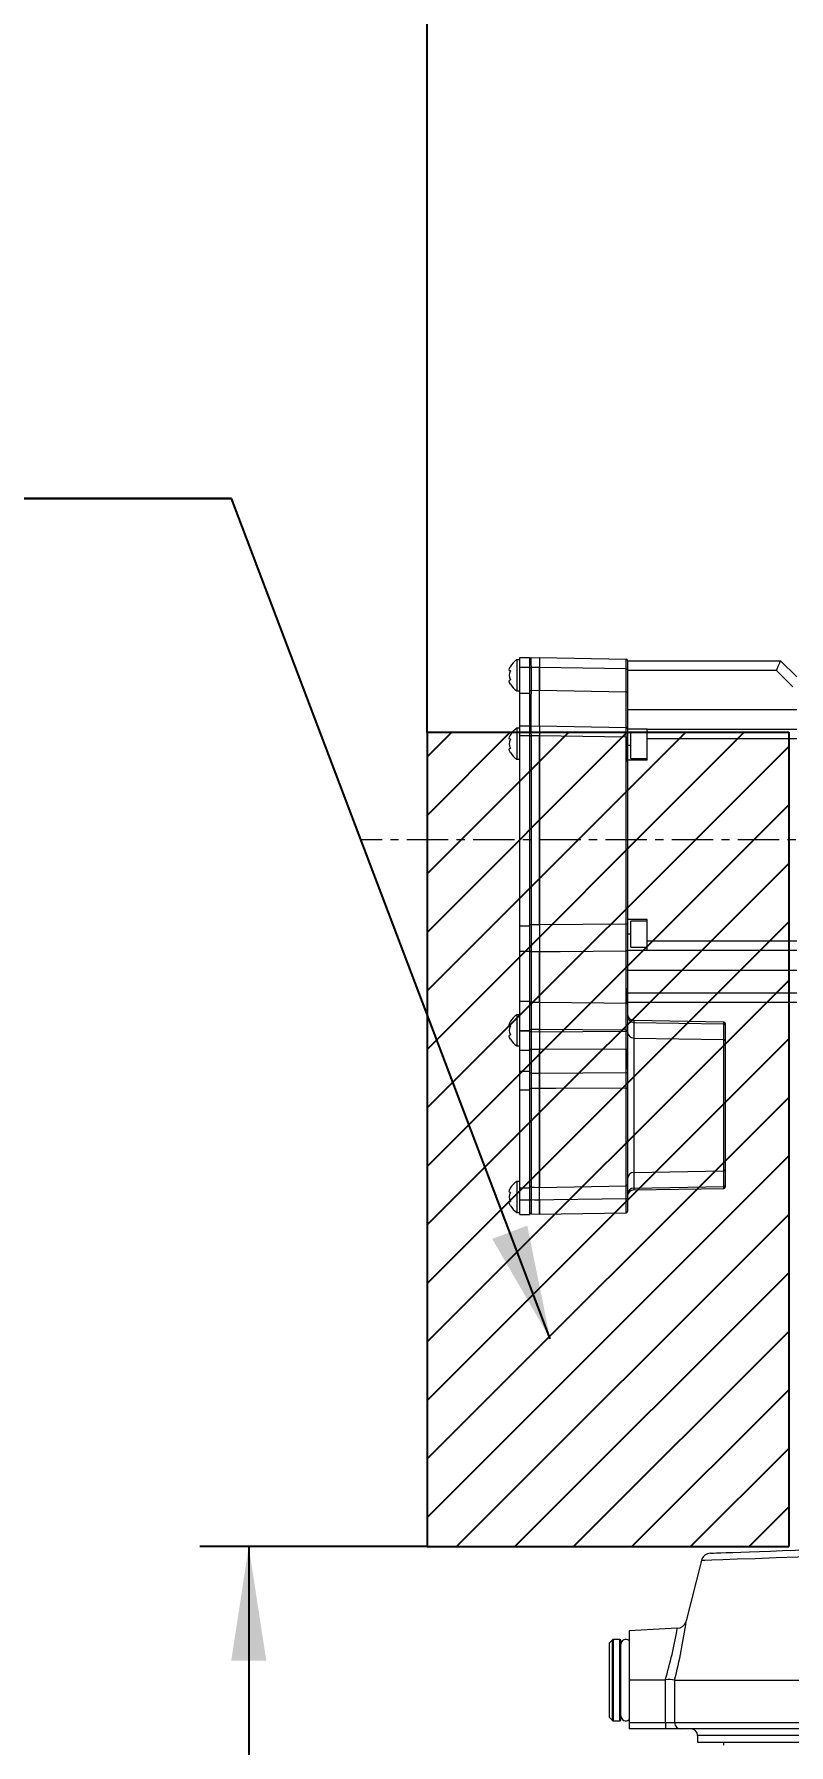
# Model space of a CAD drawing. Header units: millimetres. Extents: x -280 to 408, y 33 to 269.
# Drawn here: x 177.9 to 201.1, y 116.5 to 169 of the extents above; entities that cross this region are included whole.
import ezdxf

# ---------------------------------------------------------------- set-up
doc = ezdxf.new("R2010")
doc.units = ezdxf.units.MM
doc.linetypes.add('CENTERX2', pattern=[20.32, 12.7, -2.54, 2.54, -2.54])
doc.layers.add('FORMAT', color=7, linetype='Continuous')
doc.styles.add('SLDTEXTSTYLE0', font='TXT', dxfattribs={"width": 0.605})
doc.dimstyles.new('SLDDIMSTYLE0', dxfattribs={"dimtxt": 0, "dimasz": 3.5, "dimexe": 0, "dimexo": 0.0625, "dimgap": 0, "dimtad": 0, "dimtih": 1, "dimtoh": 1, "dimdec": 0, "dimrnd": 1e-09, "dimzin": 0, "dimdsep": 46, "dimtxsty": 'Standard', "dimsah": 1, "dimcen": 0.09, "dimadec": 0, "dimazin": 0, "dimtfac": 3.5, "dimtdec": 0, "dimtofl": 0, "dimtmove": 0, "dimatfit": 3, "dimfxl": 1, "dimfrac": 2, "dimtolj": 1, "dimtzin": 0, "dimarcsym": 0})
doc.dimstyles.new('SLDDIMSTYLE1', dxfattribs={"dimtxt": 3.5, "dimasz": 3.5, "dimexe": 0, "dimexo": 0.0625, "dimgap": 0.875, "dimtad": 1, "dimtoh": 1, "dimlfac": 10, "dimrnd": 1e-09, "dimzin": 12, "dimdsep": 46, "dimtxsty": 'SLDTEXTSTYLE0', "dimsah": 1, "dimcen": 0.09, "dimadec": 0, "dimazin": 0, "dimtfac": 1, "dimtdec": 3, "dimtofl": 0, "dimtmove": 0, "dimatfit": 3, "dimfxl": 1, "dimfrac": 2, "dimtolj": 1, "dimtzin": 12, "dimarcsym": 0})

# ---------------------------------------------------------------- blocks, each defined once
blk = doc.blocks.new('*D13')
at = {"layer": 'FORMAT', "color": 7, "transparency": 16777216}
for p, q in [((189.964, 147.614), (189.964, 266.364)), ((214.964, 224.391), (214.964, 266.364)), ((189.964, 264.864), (214.964, 264.864))]:
    blk.add_line(p, q, dxfattribs=at)
for points in [[(189.964, 264.864), (193.464, 264.326), (193.464, 265.403)], [(214.964, 264.864), (211.464, 265.403), (211.464, 264.326)]]:
    blk.add_solid(points, dxfattribs=at)
at = {"layer": 'FORMAT', "color": 7, "transparency": 16777216, "insert": (198.454, 269.376), "char_height": 3.5, "attachment_point": 1, "style": 'SLDTEXTSTYLE0'}
blk.add_mtext('250', dxfattribs=at)
blk = doc.blocks.new('*D14')
at = {"layer": 'FORMAT', "color": 7, "transparency": 16777216}
for p, q in [((189.964, 122.614), (182.991, 122.614)), ((184.491, 122.614), (184.491, 99.014)), ((197.462, 99.014), (182.991, 99.014))]:
    blk.add_line(p, q, dxfattribs=at)
for points in [[(184.491, 122.614), (183.953, 119.114), (185.029, 119.114)], [(184.491, 99.014), (185.029, 102.514), (183.953, 102.514)]]:
    blk.add_solid(points, dxfattribs=at)
at = {"layer": 'FORMAT', "color": 7, "transparency": 16777216, "insert": (179.979, 106.805), "char_height": 3.5, "attachment_point": 1, "rotation": 90, "style": 'SLDTEXTSTYLE0'}
blk.add_mtext('236', dxfattribs=at)
blk = doc.blocks.new('SW_NOTE_2')
at = {"layer": 'FORMAT', "color": 0}
for p, q in [((-26.2, 0), (0, 0)), ((0, 0), (-26.2, 0)), ((-26.2, 0), (0, 0)), ((0, 0), (-26.2, 0)), ((-26.2, 0), (0, 0)), ((0, 0), (-26.2, 0))]:
    blk.add_line(p, q, dxfattribs=at)
at = {"layer": 'FORMAT', "color": 0, "insert": (-26.196, 4.506), "char_height": 3.5, "attachment_point": 1, "style": 'SLDTEXTSTYLE0'}
blk.add_mtext('Load area:A', dxfattribs=at)

msp = doc.modelspace()

# ---------------------------------------------------------------- hatches: boundary and pattern name
at = {"layer": 'FORMAT'}
h = msp.add_hatch(dxfattribs=at)
h.set_pattern_fill('ANSI31', color=256, scale=0.4, style=0)
h.paths.add_polyline_path([(201.064, 122.6144), (201.064, 147.6144), (189.964, 147.6144), (189.964, 122.6144)], flags=0)

# ---------------------------------------------------------------- linework, layer by layer
at = {"color": 7, "linetype": 'Continuous', "lineweight": 15}
for p, q in [((192.814, 149.8394), (192.714, 149.8394)), ((192.714, 149.8394), (192.714, 148.8894)), ((192.814, 149.9144), (193.114, 149.9144)), ((192.814, 149.6144), (192.814, 149.9144)), ((193.114, 149.6144), (193.114, 149.9144)), ((193.153, 149.9023), (193.4129, 149.9091)), ((193.4151, 149.9091), (193.4151, 149.9091)), ((193.4151, 149.9091), (196.0747, 149.8627)), ((196.114, 149.8227), (196.114, 149.5627)), ((196.114, 149.8144), (200.814, 149.8144)), ((200.814, 149.8144), (201.314, 149.3144)), ((192.814, 149.6144), (193.114, 149.6144)), ((192.814, 148.8144), (192.814, 149.6144)), ((193.114, 148.8144), (193.114, 149.6144)), ((193.114, 149.6024), (193.153, 149.6024)), ((193.4129, 149.6092), (193.153, 149.6024)), ((193.153, 149.6024), (193.153, 148.9019)), ((193.4129, 148.909), (193.4129, 149.6092)), ((193.4151, 149.6092), (193.4129, 149.6092)), ((193.4151, 149.6092), (193.4151, 148.909)), ((196.0747, 149.5627), (193.4151, 149.6092)), ((196.0747, 148.8625), (196.0747, 149.5627)), ((196.0747, 149.5627), (196.114, 149.5627)), ((196.114, 149.5627), (196.114, 148.8625)), ((200.6897, 149.5144), (196.114, 149.5144)), ((201.1897, 149.0144), (200.6897, 149.5144)), ((192.714, 148.8894), (192.814, 148.8894)), ((192.814, 148.8144), (193.114, 148.8144)), ((192.814, 147.8144), (192.814, 148.8144)), ((193.114, 148.9019), (193.153, 148.9019)), ((193.114, 147.8144), (193.114, 148.8144)), ((193.153, 148.9019), (193.4129, 148.9087)), ((193.4151, 148.909), (193.4129, 148.909)), ((193.4151, 148.909), (196.0747, 148.8625)), ((196.0747, 148.8625), (196.114, 148.8625)), ((196.114, 148.8625), (196.114, 147.7765)), ((196.114, 148.3144), (201.314, 148.3144)), ((192.814, 147.7394), (192.714, 147.7394)), ((192.714, 147.7394), (192.714, 146.7894)), ((192.814, 147.8144), (193.114, 147.8144)), ((192.814, 147.5144), (192.814, 147.8144)), ((193.114, 147.5144), (193.114, 147.8144)), ((193.153, 147.8023), (193.4129, 147.8091)), ((193.4151, 147.8091), (193.4151, 147.8091)), ((193.4151, 147.8091), (196.0747, 147.7627)), ((196.114, 147.7765), (196.113, 147.7857)), ((196.113, 147.7857), (196.113, 147.7316)), ((196.113, 147.7316), (196.113, 147.4627)), ((196.714, 147.7144), (196.114, 147.7144)), ((196.714, 147.6144), (196.214, 147.6144)), ((196.214, 146.8144), (196.214, 147.6144)), ((196.714, 147.7144), (201.314, 147.7144)), ((196.714, 147.4144), (196.714, 147.7144)), ((192.814, 147.5144), (193.114, 147.5144)), ((192.814, 141.6756), (192.814, 147.5144)), ((193.114, 141.6756), (193.114, 147.5144)), ((193.114, 147.5024), (193.153, 147.5024)), ((193.4129, 147.5092), (193.153, 147.5024)), ((193.153, 147.5024), (193.153, 141.715)), ((193.4129, 141.712), (193.4129, 147.5092)), ((193.4151, 147.5092), (193.4129, 147.5092)), ((193.4151, 147.5092), (193.4151, 141.712)), ((196.0747, 147.4627), (193.4151, 147.5092)), ((196.0747, 141.7334), (196.0747, 147.4627)), ((196.0747, 147.4627), (196.113, 147.4627)), ((196.113, 147.4627), (196.113, 146.7149)), ((196.114, 146.7644), (196.114, 147.4266)), ((201.314, 147.4144), (196.714, 147.4144)), ((196.714, 146.7644), (196.714, 147.4144)), ((192.714, 146.7894), (192.814, 146.7894)), ((196.113, 146.7149), (196.114, 146.7152)), ((196.714, 146.7644), (196.114, 146.7644)), ((196.114, 146.7346), (196.114, 146.7644)), ((196.114, 146.7152), (196.114, 146.7346)), ((196.114, 146.7152), (196.114, 141.7334)), ((196.214, 146.8144), (196.714, 146.8144)), ((196.714, 141.8644), (196.114, 141.8644)), ((196.714, 141.8144), (196.214, 141.8144)), ((196.214, 141.0144), (196.214, 141.8144)), ((196.714, 141.2144), (196.714, 141.8644)), ((192.814, 141.6756), (193.114, 141.6756)), ((192.814, 140.895), (192.814, 141.6756)), ((193.114, 141.715), (193.153, 141.715)), ((193.114, 140.895), (193.114, 141.6756)), ((193.4151, 141.712), (193.4129, 141.712)), ((193.4129, 141.7119), (193.4129, 141.712)), ((193.4151, 141.712), (196.0747, 141.7334)), ((193.4151, 141.712), (193.4151, 141.7119)), ((196.0747, 141.7334), (196.114, 141.7334)), ((196.114, 141.7334), (196.114, 140.9293)), ((192.814, 140.895), (193.114, 140.895)), ((192.814, 139.3623), (192.814, 140.895)), ((193.114, 139.3623), (193.114, 140.895)), ((193.153, 140.8746), (193.153, 139.3275)), ((193.4129, 140.8703), (193.4129, 140.8703)), ((193.4129, 139.3317), (193.4129, 140.8703)), ((193.4151, 140.8703), (193.4151, 140.8703)), ((193.4151, 140.8703), (193.4151, 139.3317)), ((196.0747, 139.3031), (196.0747, 140.899)), ((196.114, 140.9293), (196.114, 139.7638)), ((196.714, 140.9144), (196.114, 140.9144)), ((196.214, 141.0144), (196.714, 141.0144)), ((196.714, 141.2144), (201.314, 141.2144)), ((196.714, 140.9144), (196.714, 141.2144)), ((201.314, 140.9144), (196.714, 140.9144)), ((196.114, 140.3144), (201.314, 140.3144)), ((196.113, 139.764), (196.113, 139.2795)), ((196.114, 139.3144), (196.114, 139.7638)), ((192.814, 139.3623), (193.114, 139.3623)), ((192.814, 138.4598), (192.814, 139.3623)), ((193.114, 138.4598), (193.114, 139.3623)), ((193.4129, 139.3317), (193.4129, 139.3317)), ((193.4151, 139.3317), (193.4151, 139.3317)), ((196.113, 139.2795), (196.113, 138.4686)), ((196.114, 139.6144), (201.314, 139.6144)), ((201.314, 139.3144), (196.114, 139.3144)), ((192.814, 138.9394), (192.714, 138.9394)), ((192.714, 138.9394), (192.714, 137.9894)), ((199.0747, 138.7151), (196.3105, 138.7633)), ((196.3105, 138.7101), (196.3105, 138.2252)), ((196.3105, 138.7101), (199.0747, 138.6638)), ((199.0747, 138.179), (199.0747, 138.6638)), ((199.114, 138.6751), (199.114, 138.6254)), ((192.814, 138.4598), (193.114, 138.4598)), ((192.814, 138.453), (192.814, 138.4598)), ((192.814, 138.453), (193.114, 138.453)), ((192.814, 137.853), (192.814, 138.453)), ((193.114, 138.487), (193.153, 138.487)), ((193.114, 138.453), (193.114, 138.4598)), ((193.114, 137.853), (193.114, 138.453)), ((193.114, 138.4247), (193.153, 138.4247)), ((193.153, 138.487), (193.153, 138.4247)), ((193.153, 138.4247), (193.4129, 138.4229)), ((193.4129, 138.4901), (193.4129, 138.4902)), ((193.4129, 138.4229), (193.4129, 138.4901)), ((193.4151, 138.4901), (193.4129, 138.4901)), ((193.4151, 138.4229), (193.4129, 138.4229)), ((193.4129, 138.4229), (193.4129, 138.4229)), ((193.4151, 138.4229), (193.4129, 138.4229)), ((193.4151, 138.4902), (193.4151, 138.4901)), ((196.0747, 138.4686), (193.4151, 138.4901)), ((193.4151, 138.4901), (193.4151, 138.4229)), ((193.4151, 138.4229), (196.0747, 138.4354)), ((193.4151, 138.4229), (193.4151, 138.4229)), ((196.0747, 138.4686), (196.113, 138.4686)), ((196.0747, 138.4354), (196.0747, 138.4686)), ((196.0747, 138.4354), (196.113, 138.4354)), ((196.113, 138.4686), (196.113, 138.4354)), ((196.113, 138.4354), (196.113, 137.901)), ((196.3105, 138.2252), (196.3105, 134.1035)), ((196.3105, 138.2252), (199.0747, 138.179)), ((199.0747, 134.1498), (199.0747, 138.179)), ((199.114, 138.6254), (199.114, 138.1406)), ((199.114, 138.1406), (199.114, 134.1881)), ((192.714, 137.9894), (192.814, 137.9894)), ((192.814, 137.853), (193.114, 137.853)), ((192.814, 137.2144), (192.814, 137.853)), ((193.114, 137.2144), (193.114, 137.853)), ((193.4129, 137.8731), (193.153, 137.8749)), ((193.153, 137.8749), (193.153, 137.1537)), ((193.4129, 137.873), (193.4129, 137.8731)), ((193.4129, 137.1517), (193.4129, 137.873)), ((196.0747, 137.8854), (193.4151, 137.873)), ((193.4151, 137.873), (193.4151, 137.8731)), ((193.4151, 137.873), (193.4151, 137.1517)), ((196.0747, 137.1657), (196.0747, 137.8854)), ((196.113, 137.901), (196.113, 137.275)), ((196.114, 137.2736), (196.114, 137.8575)), ((192.814, 137.2144), (193.114, 137.2144)), ((192.814, 136.6335), (192.814, 137.2144)), ((193.114, 136.6335), (193.114, 137.2144)), ((193.4129, 137.1517), (193.4129, 137.1517)), ((193.4151, 137.1517), (196.0747, 137.1657)), ((193.4151, 137.1517), (193.4151, 137.1517)), ((196.113, 137.275), (196.114, 137.2736)), ((196.114, 137.2736), (196.114, 137.1857)), ((196.114, 137.1857), (196.114, 136.694)), ((192.814, 136.6335), (193.114, 136.6335)), ((192.814, 133.634), (192.814, 136.6335)), ((193.114, 133.634), (193.114, 136.6335)), ((193.153, 136.6817), (193.153, 133.649)), ((193.4129, 136.68), (193.4129, 136.6801)), ((193.4129, 133.6425), (193.4129, 136.68)), ((193.4151, 136.6801), (193.4151, 136.68)), ((193.4151, 136.68), (193.4151, 133.6425)), ((196.0747, 133.687), (196.0747, 136.6913)), ((196.114, 136.694), (196.114, 133.7267)), ((196.3105, 134.1035), (199.0747, 134.1498)), ((196.3105, 134.1035), (196.3105, 133.6187)), ((199.0747, 133.665), (199.0747, 134.1498)), ((199.114, 134.1881), (199.114, 133.7033)), ((192.814, 133.8264), (192.714, 133.8264)), ((192.714, 133.8264), (192.714, 132.8764)), ((192.814, 133.634), (193.114, 133.634)), ((192.814, 133.2647), (192.814, 133.634)), ((193.114, 133.2647), (193.114, 133.634)), ((193.4129, 133.6425), (193.4129, 133.6425)), ((193.4151, 133.6425), (196.0747, 133.687)), ((193.4151, 133.6425), (193.4151, 133.6425)), ((196.114, 133.7267), (196.114, 133.3143)), ((196.3105, 133.6187), (199.0747, 133.665)), ((196.3105, 133.5654), (199.0747, 133.6137)), ((199.114, 133.7033), (199.114, 133.6537)), ((192.714, 132.8764), (192.814, 132.8764)), ((192.814, 133.2647), (193.114, 133.2647)), ((192.814, 132.8144), (192.814, 133.2647)), ((193.114, 132.8144), (193.114, 133.2647)), ((193.4129, 133.2521), (193.4129, 133.2521)), ((193.4151, 133.2521), (193.4151, 133.2521)), ((196.114, 133.3143), (196.114, 132.906)), ((192.814, 132.8144), (193.114, 132.8144)), ((193.153, 132.8265), (193.4129, 132.8196)), ((193.4151, 132.8196), (196.0747, 132.8661)), ((198.3828, 122.1897), (197.9183, 120.3316)), ((195.6552, 119.7556), (195.564, 119.6644)), ((195.884, 119.7644), (195.6764, 119.7644)), ((197.6434, 120.1103), (196.164, 120.0327)), ((196.164, 120.0327), (196.164, 118.5144)), ((195.564, 117.3644), (195.564, 119.6644)), ((195.914, 117.2944), (195.914, 119.7344)), ((197.2695, 118.5144), (196.164, 118.5144)), ((196.164, 118.5144), (196.164, 117.2144)), ((197.2789, 117.2144), (197.2789, 118.5268)), ((197.5615, 118.5144), (197.5615, 117.2144)), ((197.5615, 118.5144), (206.2096, 118.5144)), ((195.564, 117.3644), (195.6552, 117.2732)), ((195.6764, 117.2644), (195.884, 117.2644)), ((196.164, 117.2144), (197.2789, 117.2144)), ((196.164, 117.2144), (196.164, 117.0144)), ((197.2789, 117.2144), (197.5615, 117.2144)), ((197.2894, 117.0144), (196.164, 117.0144)), ((197.7604, 117.0144), (197.2894, 117.0144)), ((201.5657, 117.0144), (197.7604, 117.0144)), ((198.264, 116.8144), (198.264, 116.6144)), ((198.264, 116.6144), (201.4433, 116.6144)), ((199.064, 116.6144), (199.064, 116.5144))]:
    msp.add_line(p, q, dxfattribs=at)
at = {"color": 8, "linetype": 'Continuous', "lineweight": 15}
for p, q in [((196.214, 147.2144), (196.114, 147.2144)), ((196.214, 141.4144), (196.114, 141.4144)), ((196.3105, 138.7633), (196.3105, 138.7101)), ((199.0747, 138.6638), (199.0747, 138.7151)), ((196.3105, 133.6187), (196.3105, 133.5654)), ((199.0747, 133.6137), (199.0747, 133.665)), ((193.153, 133.2575), (193.153, 132.8265)), ((193.4129, 132.8196), (193.4129, 133.2521)), ((193.4151, 133.2521), (193.4151, 132.8196)), ((196.0747, 132.8661), (196.0747, 133.289)), ((195.6552, 117.2732), (195.6552, 119.7556)), ((195.6764, 119.7644), (195.6764, 117.2644)), ((195.884, 117.2644), (195.884, 119.7644)), ((197.5615, 117.2144), (201.9825, 117.2144)), ((201.4599, 116.8144), (198.264, 116.8144))]:
    msp.add_line(p, q, dxfattribs=at)
at = {"color": 7, "linetype": 'Continuous', "lineweight": 15, "flags": 128}
for points in [[(200.6897, 149.5144), (200.7113, 149.5665), (200.7322, 149.617), (200.7519, 149.6644), (200.7696, 149.7072), (200.7849, 149.7442), (200.7974, 149.7742), (200.8065, 149.7963), (200.8121, 149.8098), (200.814, 149.8144)], [(192.5247, 149.5019), (192.497, 149.5075), (192.4866, 149.5347), (192.4939, 149.5733), (192.5142, 149.6203), (192.5247, 149.6394)], [(192.5247, 149.0894), (192.497, 149.1465), (192.4866, 149.1935), (192.4939, 149.2183), (192.5142, 149.2272), (192.5247, 149.2269)], [(192.5247, 147.4019), (192.497, 147.4075), (192.4866, 147.4347), (192.4939, 147.4733), (192.5142, 147.5203), (192.5247, 147.5394)], [(192.5247, 146.9894), (192.497, 147.0465), (192.4866, 147.0935), (192.4939, 147.1183), (192.5142, 147.1272), (192.5247, 147.1269)], [(193.153, 141.715), (193.1529, 141.5017), (193.1529, 141.1567), (193.1529, 141.0434), (193.153, 140.8746)], [(193.153, 141.715), (193.2776, 141.7135), (193.4129, 141.7119)], [(196.0747, 140.899), (196.0748, 141.1831), (196.0748, 141.5294), (196.0747, 141.6085), (196.0747, 141.7334)], [(193.4129, 140.8703), (193.2776, 140.8725), (193.153, 140.8746)], [(196.0747, 140.899), (194.0457, 140.8771), (193.4151, 140.8703)], [(196.114, 139.7638), (196.1137, 139.7639), (196.113, 139.764)], [(193.153, 139.3275), (193.1529, 139.1739), (193.1529, 138.851), (193.1529, 138.7194), (193.153, 138.487)], [(193.153, 139.3275), (193.2776, 139.3295), (193.4129, 139.3317)], [(193.4151, 139.3317), (195.3897, 139.3104), (196.0747, 139.3031)], [(196.0747, 138.4686), (196.0748, 138.8327), (196.0748, 139.1557), (196.0747, 139.2163), (196.0747, 139.3031)], [(192.5247, 138.6019), (192.497, 138.6075), (192.4866, 138.6347), (192.4939, 138.6733), (192.5142, 138.7203), (192.5247, 138.7394)], [(192.5247, 138.1894), (192.497, 138.2465), (192.4866, 138.2935), (192.4939, 138.3183), (192.5142, 138.3272), (192.5247, 138.3269)], [(193.4129, 138.4902), (193.2776, 138.4885), (193.153, 138.487)], [(193.4151, 138.4902), (193.4148, 138.4902), (193.4146, 138.4902), (193.4143, 138.4902), (193.414, 138.4902), (193.4137, 138.4902), (193.4135, 138.4902), (193.4132, 138.4902), (193.4129, 138.4902)], [(193.114, 137.8949), (193.1148, 137.891), (193.117, 137.8873), (193.1205, 137.8839), (193.1254, 137.8809), (193.1312, 137.8784), (193.138, 137.8765), (193.1453, 137.8754), (193.153, 137.8749)], [(193.114, 137.1737), (193.1148, 137.1699), (193.117, 137.1662), (193.1205, 137.1628), (193.1254, 137.1598), (193.1312, 137.1573), (193.138, 137.1554), (193.1453, 137.1542), (193.153, 137.1537)], [(193.153, 137.1537), (193.1529, 136.8075), (193.153, 136.7284), (193.153, 136.6817)], [(193.153, 137.1537), (193.2622, 137.1529), (193.4129, 137.1517)], [(193.4129, 136.6801), (193.413, 137.0388), (193.4129, 137.1517)], [(193.4151, 137.1517), (193.4152, 137.0388), (193.4151, 136.6801)], [(196.0747, 137.1657), (196.0824, 137.1661), (196.0898, 137.1673), (196.0966, 137.1691), (196.1025, 137.1716), (196.1074, 137.1747), (196.111, 137.1781), (196.1133, 137.1818), (196.114, 137.1857)], [(196.0747, 136.6913), (196.0747, 136.8194), (196.0747, 137.037), (196.0747, 137.1657)], [(193.4129, 136.6801), (193.2622, 136.681), (193.153, 136.6817)], [(196.0747, 136.6913), (193.9144, 136.6822), (193.4151, 136.68)], [(192.5247, 133.4889), (192.497, 133.4945), (192.4866, 133.5217), (192.4939, 133.5603), (192.5142, 133.6073), (192.5247, 133.6264)], [(193.153, 133.649), (193.2595, 133.6463), (193.4129, 133.6425)], [(192.5247, 133.0764), (192.497, 133.1335), (192.4866, 133.1805), (192.4939, 133.2053), (192.5142, 133.2142), (192.5247, 133.2139)], [(193.114, 133.283), (193.1148, 133.2781), (193.117, 133.2734), (193.1205, 133.2691), (193.1254, 133.2652), (193.1312, 133.262), (193.138, 133.2597), (193.1453, 133.2581), (193.153, 133.2575)], [(193.4129, 133.2521), (193.2595, 133.2553), (193.153, 133.2575)], [(196.0747, 133.289), (193.8585, 133.2582), (193.4151, 133.2521)], [(196.114, 133.3143), (196.1133, 133.3094), (196.111, 133.3047), (196.1074, 133.3004), (196.1025, 133.2965), (196.0966, 133.2934), (196.0898, 133.291), (196.0824, 133.2896), (196.0747, 133.289)], [(198.6625, 122.4131), (198.6631, 122.4131), (198.6881, 122.4139), (198.7491, 122.4161), (198.8461, 122.4195), (198.9788, 122.4241), (199.147, 122.43), (199.3502, 122.4371), (199.588, 122.4454), (199.8599, 122.4549), (200.1652, 122.4655), (200.5034, 122.4773), (200.8735, 122.4903), (201.2749, 122.5043), (201.7065, 122.5194), (202.1675, 122.5355), (202.6568, 122.5525), (203.1733, 122.5706)], [(197.2789, 118.5268), (197.2711, 118.5165), (197.2695, 118.5144)]]:
    msp.add_lwpolyline(points, dxfattribs=at)
at = {"color": 8, "linetype": 'Continuous', "lineweight": 15, "flags": 128}
msp.add_lwpolyline([(206.1292, 122.4518), (205.6259, 122.4345), (204.6561, 122.4013), (203.7357, 122.3697), (202.8794, 122.3403), (202.0784, 122.3128), (201.3431, 122.2876), (200.675, 122.2647), (200.0304, 122.2426), (199.484, 122.2238), (199.0358, 122.2084), (198.7002, 122.1969), (198.4892, 122.1897), (198.3898, 122.1863), (198.3957, 122.1865)], dxfattribs=at)
at = {"color": 7, "linetype": 'Continuous', "lineweight": 15}
for centre, radius, start, end in [((193.0434, 149.3379), 0.6, 123.30018, 151.04858), ((193.154, 149.8623), 0.04, 91.5, 180), ((193.4143, 149.8592), 0.0499, 89.06083, 91.56534), ((196.074, 149.8227), 0.04, 0, 89), ((192.7507, 149.3644), 0.2645, 148.6824, 211.3176), ((193.4138, 149.6758), 0.0665, 269.21735, 271.09574), ((193.0434, 149.3909), 0.6, 209.79907, 236.69982), ((193.4156, 148.5095), 0.3992, 90.07827, 90.39136), ((193.0434, 147.2379), 0.6, 123.30018, 151.04858), ((193.154, 147.7623), 0.04, 91.5, 180), ((193.4142, 147.7566), 0.0525, 89.04476, 91.42488), ((196.074, 147.7227), 0.04, 12.83857, 89), ((192.7507, 147.2644), 0.2645, 148.6824, 211.3176), ((193.4146, 147.3761), 0.1331, 89.7652, 90.70444), ((193.0434, 147.2909), 0.6, 209.79907, 236.69982), ((341.7921, 141.2911), 148.3798, 179.837525, 180.162475), ((193.4138, 141.5788), 0.1331, 89.4521, 90.39135), ((428.5171, 141.2911), 235.1023, 179.897457, 180.102543), ((193.1496, 140.9104), 0.036, 188.3941, 275.37106), ((193.4142, 140.9324), 0.0621, 268.83713, 270.84977), ((193.4142, 140.9324), 0.0621, 268.83713, 270.84977), ((196.0784, 140.9348), 0.036, 264.06611, 351.27698), ((193.1496, 139.2917), 0.036, 84.62389, 171.61095), ((341.7929, 138.9109), 148.3805, 179.837525, 180.162475), ((193.4141, 139.262), 0.0697, 89.18172, 90.97483), ((193.4143, 139.2724), 0.0593, 89.18161, 91.28802), ((428.5159, 138.9109), 235.1012, 179.897457, 180.102543), ((196.0772, 139.2642), 0.039, 23.10923, 93.61062), ((193.0434, 138.4379), 0.6, 123.30018, 151.04858), ((196.314, 138.9633), 0.2, 180, 269), ((196.3098, 138.9059), 0.1959, 181.19579, 270.20128), ((199.074, 138.6751), 0.04, 0, 89), ((199.0748, 138.6246), 0.0392, 1.19371, 90.20247), ((192.7507, 138.4644), 0.2645, 148.6824, 211.3176), ((193.0434, 138.4909), 0.6, 209.79907, 236.69982), ((196.3098, 138.4211), 0.1959, 181.1958, 270.20217), ((199.0748, 138.1398), 0.0392, 1.19818, 90.198), ((193.414, 137.9812), 0.1081, 269.42199, 270.57801), ((193.4143, 137.9728), 0.0998, 269.21729, 270.46962), ((196.0796, 137.9284), 0.0432, 263.52092, 320.68172), ((193.4143, 137.2515), 0.0998, 269.21729, 270.46962), ((193.4142, 137.2645), 0.1128, 269.36767, 270.47579), ((193.1435, 136.8203), 0.1389, 257.76315, 273.92264), ((193.4142, 136.8131), 0.1331, 269.4521, 270.39135), ((193.4146, 137.0793), 0.3992, 269.76518, 270.07827), ((196.0844, 136.8356), 0.1447, 266.17307, 281.82554), ((196.3098, 133.9077), 0.1959, 89.79958, 178.80334), ((199.0748, 134.189), 0.0392, 269.79759, 358.80177), ((192.7507, 133.3514), 0.2645, 148.68209, 211.31791), ((193.0434, 133.3249), 0.6, 123.30018, 151.04858), ((193.1539, 133.6889), 0.0399, 180.19551, 268.69966), ((425.6136, 133.4533), 232.4607, 179.951754, 180.048246), ((193.4143, 133.6924), 0.0499, 268.43466, 270.93917), ((193.4142, 133.695), 0.0525, 268.57512, 270.95524), ((138.7098, 133.4473), 54.7034, 359.79555, 0.20445), ((159.2102, 133.4473), 34.2055, 359.67303, 0.32697), ((196.0741, 133.7269), 0.0399, 270.81313, 359.81555), ((-127.3984, 133.488), 323.4732, 359.964752, 0.035248), ((196.3098, 133.4228), 0.1959, 89.79783, 178.8042), ((196.314, 133.3655), 0.2, 91, 180), ((199.0748, 133.7041), 0.0392, 269.802, 358.80182), ((199.074, 133.6537), 0.04, 271, 0), ((193.0434, 133.3779), 0.6, 209.79907, 236.69982), ((193.4143, 133.3294), 0.0773, 268.95682, 270.57354), ((193.4143, 133.3408), 0.0887, 269.13902, 270.54789), ((196.074, 132.906), 0.04, 271, 0), ((193.154, 132.8664), 0.04, 180, 268.5), ((193.4142, 132.8696), 0.05, 268.5, 271), ((198.673, 122.1132), 0.3, 92, 165.33742), ((179.89, 122.9336), 18.2157, 345.95969, 351.78705), ((197.6495, 120.3801), 0.2689, 268.83277, 342.40723), ((195.6764, 119.7344), 0.03, 90, 135), ((195.884, 119.7344), 0.03, 360, 90), ((196.064, 119.6144), 0.15, 48.18969, 180), ((197.3829, 117.6728), 0.8603, 78.01974, 96.94654), ((195.6764, 117.2944), 0.03, 225, 270), ((195.884, 117.2944), 0.03, 270, 0), ((196.064, 117.4144), 0.15, 180, 311.81031), ((198.242, 117.1645), 0.9644, 177.03562, 188.95581), ((197.761, 117.2138), 0.1994, 179.84026, 269.83954), ((198.064, 116.8144), 0.2, 0, 90)]:
    msp.add_arc(centre, radius, start, end, dxfattribs=at)
at = {"color": 8, "linetype": 'Continuous', "lineweight": 15}
msp.add_arc((184.8981, 122.2619), 12.9265, 343.14768, 350.39909, dxfattribs=at)
at = {"color": 7, "linetype": 'Continuous', "lineweight": 15}
for centre, major_axis, ratio, start_param, end_param in [((193.154, 149.6022), (-0.001, 0.3001), 0.0034873, 0.0000791, 1.5701902), ((193.4153, 149.6091), (-0.0024, 0.3), 0.0079947, 0.0001454, 1.5702565), ((193.4153, 149.6091), (-0.0002, 0.3), 0.0007275, 0.0001771, 1.5702882), ((196.074, 149.5627), (0.0007, 0.3), 0.0023261, 4.7126584, 6.2831501), ((187.6835, 149.7091), (5.7294, -0.1001), 0.0436277, 0.0007624, 0.0009527), ((187.6848, 149.7091), (5.7303, -0.1002), 0.0523453, 0.0007627, 0.000953), ((193.154, 148.9027), (0.001, 1.1004), 0.0009509, 1.5715074, 3.1416185), ((219.7683, 148.4493), (26.3554, -0.4606), 0.0436277, 3.142355, 3.1425454), ((193.4092, 148.9094), (-0.0037, 1.1003), 0.0033704, 3.1416695, 4.7117806), ((219.7696, 148.4493), (26.3545, -0.4605), 0.0417322, 3.142355, 3.1425453), ((193.4092, 148.9094), (-0.0059, 1.1003), 0.005352, 3.1416609, 4.711772), ((196.074, 148.8629), (-0.0007, 1.1002), 0.0006343, 3.1415812, 4.7120729), ((193.154, 147.5022), (-0.001, 0.3001), 0.0034873, 0.0000791, 1.5701902), ((193.4153, 147.5091), (-0.0024, 0.3), 0.0079947, 0.0001454, 1.5702565), ((193.4153, 147.5091), (-0.0002, 0.3), 0.0007275, 0.0001771, 1.5702882), ((196.074, 147.4627), (0.0007, 0.3), 0.0023261, 4.7126584, 6.2831501), ((187.6835, 147.6091), (5.7294, -0.1001), 0.0436277, 0.0007624, 0.0009527), ((187.6848, 147.6091), (5.7303, -0.1002), 0.0523453, 0.0007627, 0.000953), ((193.154, 138.4249), (0.0003, 1.1), 0.0009518, 1.5709736, 2.0943887), ((193.4188, 138.423), (0.0016, 1.1), 0.0053556, 1.5709501, 2.0943652), ((193.4188, 138.423), (0.001, 1.1), 0.0033725, 1.5709478, 2.0943629), ((196.074, 138.4354), (-0.0002, 1.1), 0.0006346, 4.1887931, 4.7123102)]:
    msp.add_ellipse(centre, major_axis=major_axis, ratio=ratio, start_param=start_param, end_param=end_param, dxfattribs=at)
at = {"layer": 'FORMAT', "color": 7}
for p, q in [((189.964, 147.6144), (201.064, 147.6144)), ((189.964, 147.6144), (189.964, 122.6144)), ((201.064, 147.6144), (201.064, 122.6144)), ((189.964, 122.6144), (201.064, 122.6144))]:
    msp.add_line(p, q, dxfattribs=at)
at = {"layer": 'FORMAT', "color": 7, "linetype": 'CENTERX2', "lineweight": 0, "ltscale": 0.1}
msp.add_line((237.3499, 144.3144), (187.9423, 144.3144), dxfattribs=at)

# ---------------------------------------------------------------- block references
at = {"layer": 'FORMAT', "color": 7}
msp.add_blockref('SW_NOTE_2', (183.96, 154.7909), dxfattribs=at)

# ---------------------------------------------------------------- dimensions: what is measured, and where the dimension line sits
dim = msp.add_linear_dim(base=(214.964, 264.8644), p1=(189.964, 147.6144), p2=(214.964, 224.3913), dimstyle='SLDDIMSTYLE1', dxfattribs=at)
dim.commit()
dim.dimension.update_dxf_attribs({"geometry": '*D13', "text_midpoint": (202.464, 264.8644), "dimtype": 160})
dim = msp.add_linear_dim(base=(184.491, 99.0144), p1=(189.964, 122.6144), p2=(197.4623, 99.0144), angle=90, dimstyle='SLDDIMSTYLE1', dxfattribs=at)
dim.commit()
dim.dimension.update_dxf_attribs({"geometry": '*D14', "text_midpoint": (184.491, 110.8144), "dimtype": 160})

# ---------------------------------------------------------------- leaders
msp.add_leader([(193.7423, 128.9921), (183.96, 154.7909)], dimstyle='SLDDIMSTYLE0', dxfattribs=at)

doc.saveas('drawing.dxf')
